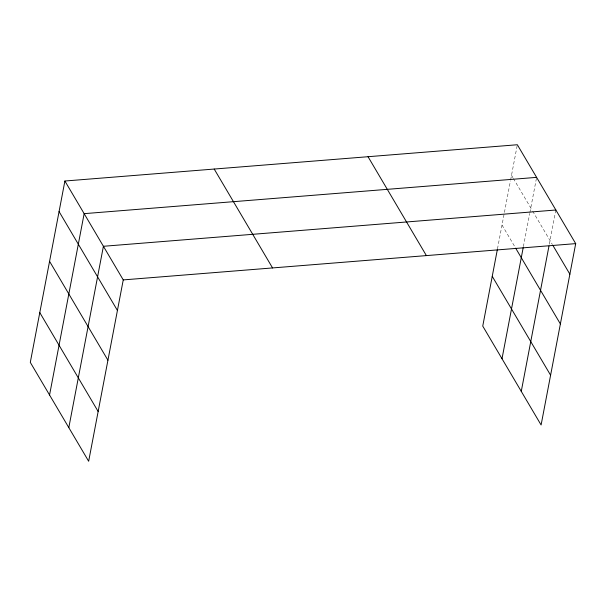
<?xml version="1.0" encoding="UTF-8"?>
<svg xmlns="http://www.w3.org/2000/svg" width="606" height="606" viewBox="0 0 606 606"><rect width="100%" height="100%" fill="white"/><g stroke="black" fill="none" stroke-linecap="round" stroke-linejoin="round"><path stroke-width="0.45" stroke-dasharray="3.03 2.27" d="M497.481 248.861L510.464 180.815M510.638 179.899L517.342 144.743M523.387 246.627L529.72 213.448M529.894 212.532L536.605 177.369M549.331 244.241L555.861 210.002M511.517 175.293L512.926 177.679M513.396 178.475L532.182 210.312M532.651 211.108L552.392 244.559M502.026 225.053L515.176 247.339"/><path stroke-width="0.91" d="M64.895 181.02L30.3 362.373L88.658 461.257L123.253 279.904L64.895 181.02L517.342 144.743L575.7 243.627L541.105 424.98L482.747 326.096L497.306 249.778M49.556 395.006L84.151 213.653L536.605 177.369M68.811 427.639L103.406 246.286L555.861 210.002M502.01 358.729L523.213 247.551M521.266 391.355L548.975 246.081M123.253 279.904L575.7 243.627M552.869 245.354L569.875 274.177M515.645 248.134L560.376 323.937M492.246 276.328L550.596 375.212M368.039 156.712L426.389 255.596M214.206 169.051L272.556 267.935M59.07 211.57L117.42 310.454M49.571 261.337L107.929 360.222M39.791 312.605L98.149 411.497"/></g></svg>
